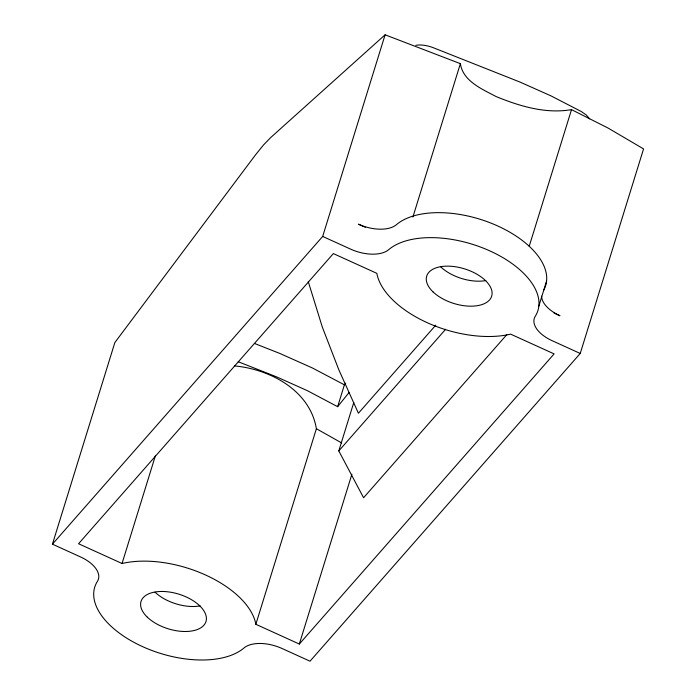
<?xml version="1.0" encoding="UTF-8"?>
<svg xmlns="http://www.w3.org/2000/svg" width="696" height="696" viewBox="0 0 696 696"><rect width="100%" height="100%" fill="white"/><g stroke="black" fill="none" stroke-linecap="round" stroke-linejoin="round"><path stroke-width="1.04" d="M52.435 544.176L114.857 342.536L255.449 154.947L263.497 144.977L270.788 137.477L385.097 34.8L460.378 63.649C462.91 81.188 482.267 89.201 496.17 96.587C519.782 106.236 545.838 114.092 571.512 109.62L608 128.02L643.565 148.909L580.238 353.464L310.007 661.2L281.984 648.472A30.911 16.469 17.2 0 0 243.974 647.976A82.433 43.926 17.2 0 1 142.619 646.645A82.433 43.926 17.2 0 1 97.405 581.377A30.911 16.469 17.2 0 0 80.458 556.904L52.435 544.176L322.674 236.44L385.097 34.8M122.044 563.499A85.521 45.571 17.2 0 1 205.546 574.992A85.521 45.571 17.2 0 1 255.841 624.286L299.324 644.052L554.12 353.899L510.638 334.141A85.521 45.571 17.2 0 1 427.135 322.648A85.521 45.571 17.2 0 1 376.84 273.345L333.349 253.588L78.561 543.741L122.044 563.499L155.365 455.854M255.841 624.286L316.384 428.719C310.051 390.447 270.074 369.132 234.335 365.896M238.241 361.746L276.382 376.788L307.388 390.682L337.638 406.69L344.398 384.827L345.729 383.165M506.81 334.637L363.582 497.744L338.795 450.912L353.794 402.479M412.902 217.022L460.378 63.649M299.324 644.052L351.898 474.22M529.212 246.28L571.512 109.62M538.843 306.057L546.577 281.071M337.638 406.69L349.027 392.535M435.757 325.163L358.414 413.233L338.917 370.002L322.326 327.111L308.285 281.697M338.795 450.912L445.623 329.269M415.79 45.336L418.122 45.023A16.286 6.238 15.3 0 1 433.077 47.624L520.095 82.111L550.962 95.865L581.195 111.473L586.241 114.953L589.616 118.842M254.449 343.441L279.731 353.403L312.452 368.001L344.398 384.827M365.252 227.279L358.423 224.182A30.911 16.469 17.2 0 0 396.433 224.678A82.433 43.926 17.2 0 1 496.892 225.6A82.433 43.926 17.2 0 1 543.576 290.336M554.112 313.096L559.958 315.749A30.911 16.469 17.2 0 1 541.618 296.131M322.674 236.44L350.688 249.168A30.911 16.469 17.2 0 0 388.699 249.664A82.433 43.926 17.2 0 1 490.062 250.995A82.433 43.926 17.2 0 1 535.276 316.262A30.911 16.469 17.2 0 0 552.224 340.736L580.238 353.464M316.384 428.719L341.727 442.969M485.843 280.566A34 18.122 17.2 0 1 440.707 266.838M200.17 605.885A34 18.122 17.2 0 1 155.025 592.157M432.964 291.824A34 18.122 17.2 0 0 489.532 299.95A34 18.122 17.2 0 0 455.036 266.699A34 18.122 17.2 0 0 432.964 291.824M147.291 617.143A34 18.122 17.2 0 0 203.858 625.269A34 18.122 17.2 0 0 169.354 592.018A34 18.122 17.2 0 0 147.291 617.143"/></g></svg>
